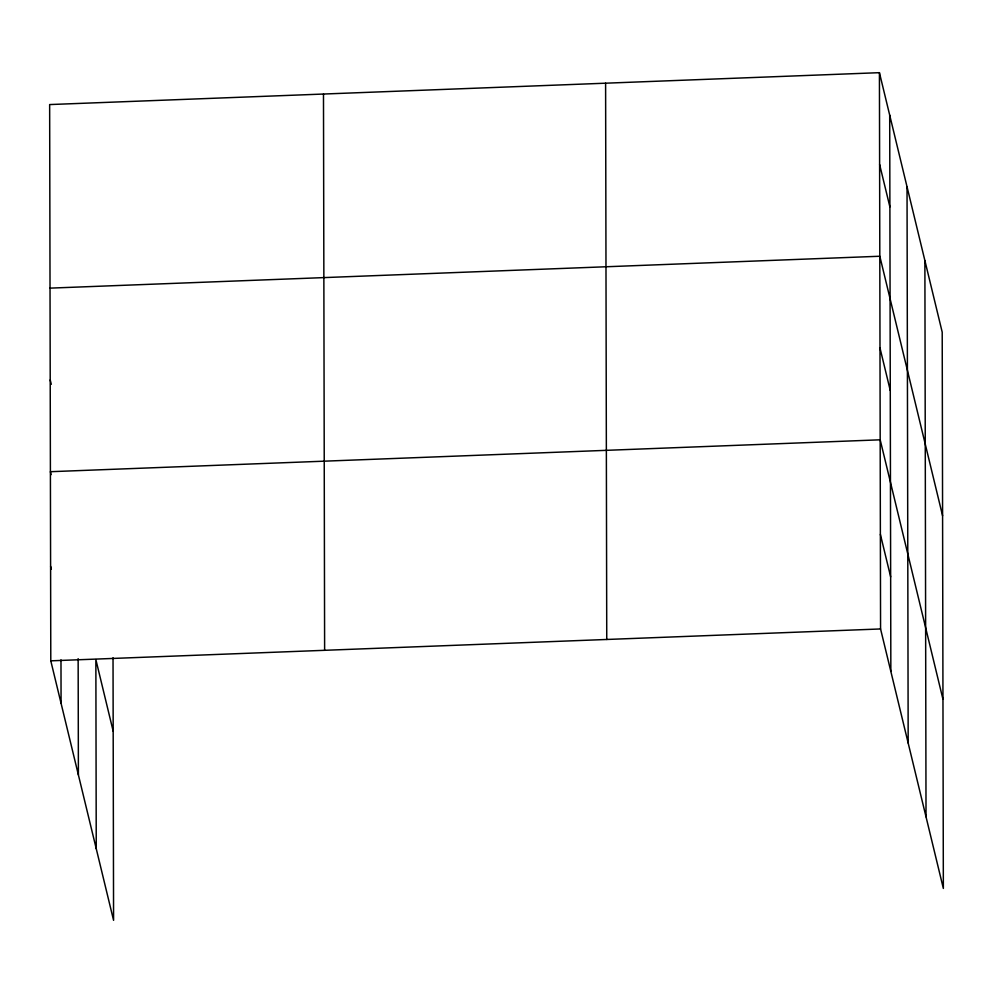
<?xml version="1.0" encoding="UTF-8"?>
<svg xmlns="http://www.w3.org/2000/svg" width="993" height="993" viewBox="0 0 993 993"><rect width="100%" height="100%" fill="white"/><g stroke="black" fill="none" stroke-linecap="round" stroke-linejoin="round"><path stroke-width="1.49" d="M879.426 72.675L880.568 628.954L943.35 888.437L942.208 332.171L879.426 72.675L49.65 104.563L50.792 660.829L113.574 920.325L113.028 657.763M50.022 288.131L879.81 256.244L942.58 515.739M50.792 660.829L880.568 628.954M879.612 164.466L889.889 206.916M879.997 348.034L890.262 390.497M942.965 699.308L880.183 439.812L50.407 471.7L51.115 474.629M880.381 534.383L890.647 576.846M50.221 379.909L51.276 384.303M113.177 731.196L95.862 659.575L96.247 848.705M50.606 566.271L51.313 569.2M924.88 260.551L926.022 816.817M907.031 186.758L908.173 743.025M889.703 115.138L890.845 671.405M605.606 83.201L606.748 639.467M323.482 94.037L324.624 650.316M78.149 658.644L78.397 774.912M60.983 659.886L61.07 703.292"/></g></svg>
